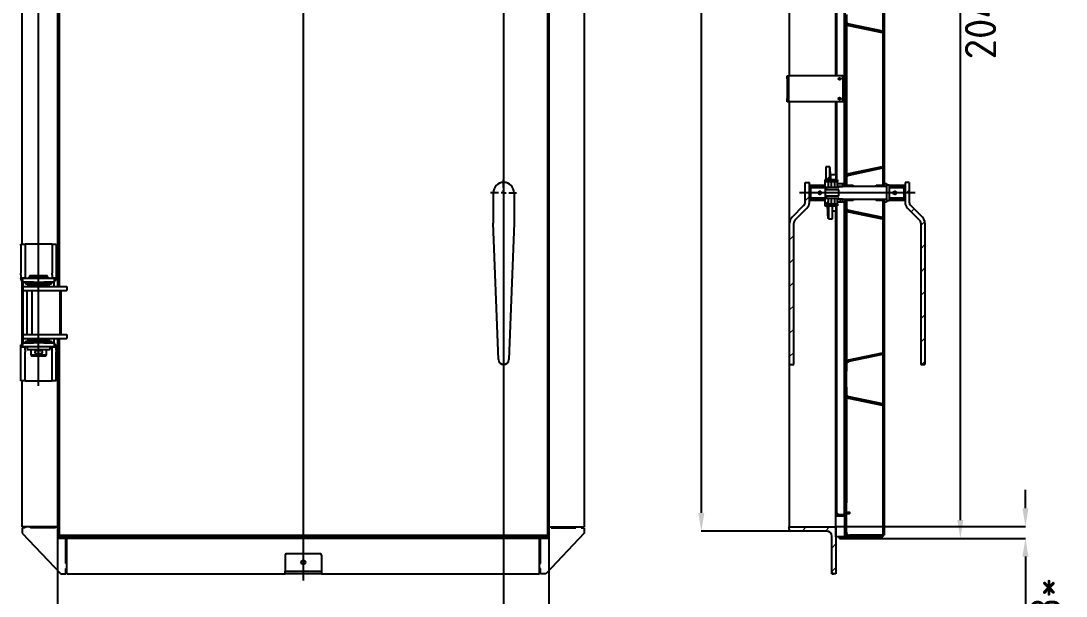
# Model space of a CAD drawing. Header units: millimetres. Extents: x 0 to 594, y 0 to 420.
# Drawn here: x 120.4 to 321.2, y 153 to 263.5 of the extents above; entities that cross this region are included whole.
import ezdxf

# ---------------------------------------------------------------- set-up
doc = ezdxf.new("R2010")
doc.units = ezdxf.units.MM
doc.header["$PDSIZE"] = -1
doc.layers.add('FORMAT', color=7, linetype='Continuous')
doc.styles.add('GOST-2.304_Type-B', font='')
doc.styles.add('SLDTEXTSTYLE1', font='TXT', dxfattribs={"width": 0.7})
doc.styles.get('GOST-2.304_Type-B').set_extended_font_data('GOST Common')
doc.dimstyles.new('SLDDIMSTYLE0', dxfattribs={"dimtxt": 3.5, "dimasz": 3.5, "dimexe": 0, "dimexo": 0.0625, "dimgap": 0.875, "dimtad": 2, "dimdec": 1, "dimlfac": 10, "dimrnd": 1e-09, "dimzin": 12, "dimdsep": 46, "dimtxsty": 'SLDTEXTSTYLE1', "dimsah": 1, "dimcen": 0.09, "dimadec": 0, "dimazin": 3, "dimtfac": 1, "dimtdec": 1, "dimtofl": 0, "dimtmove": 0, "dimatfit": 3, "dimfxl": 1, "dimfrac": 2, "dimtolj": 1, "dimtzin": 12, "dimarcsym": 0})

# ---------------------------------------------------------------- blocks, each defined once
blk = doc.blocks.new('_D_4')
at = {"layer": 'Defpoints', "color": 0, "transparency": 16777216}
for p in [(127.43, 164.09), (221.83, 164.09), (127.43, 149.24)]:
    blk.add_point(p, dxfattribs=at)
at = {"layer": 'FORMAT', "color": 0, "lineweight": -2, "transparency": 16777216}
for p, q in [((127.43, 164.03), (127.43, 149.24)), ((221.83, 164.03), (221.83, 149.24)), ((218.33, 149.24), (130.93, 149.24))]:
    blk.add_line(p, q, dxfattribs=at)
at = {"layer": 'FORMAT', "color": 0, "transparency": 16777216}
for points in [[(130.93, 149.83), (130.93, 148.66), (127.43, 149.24)], [(218.33, 149.83), (218.33, 148.66), (221.83, 149.24)]]:
    blk.add_solid(points, dxfattribs=at)
at = {"layer": 'FORMAT', "color": 0, "transparency": 16777216, "insert": (174.63, 148.37), "char_height": 6, "attachment_point": 2, "style": 'GOST-2.304_Type-B'}
blk.add_mtext('\\A1;944*', dxfattribs=at)
blk = doc.blocks.new('SW_CENTERMARKSYMBOL_1')
at = {"layer": 'FORMAT', "color": 0}
for p, q in [((0, 1), (0, 2.5)), ((-1, 0), (-2.5, 0)), ((0, 0), (-0.5, 0)), ((0, 0), (0, 0.5)), ((0, 0), (0, -0.5)), ((0, 0), (0.5, 0)), ((1, 0), (2.5, 0)), ((0, -1), (0, -34.14))]:
    blk.add_line(p, q, dxfattribs=at)
blk = doc.blocks.new('SW_HATCH_0')
at = {"color": 0, "linetype": 'Continuous', "lineweight": 18}
for p, q in [((0, 0), (0.8, 0.8)), ((0, -4.49), (0.8, -3.69)), ((0.8, -5.94), (1.67, -5.06)), ((2.5, -7.64), (0.8, -5.94)), ((2.5, -5.39), (2.17, -5.06)), ((2.84, -5.74), (2.62, -5.51)), ((6.96, -5.36), (6.66, -5.06)), ((-6.96, -6.96), (-6.16, -6.16)), ((-2.47, -6.96), (-1.67, -6.16)), ((0.8, -8.18), (2.5, -6.48)), ((9.8, -8.16), (10.1, -7.86)), ((1.68, -9.06), (0.8, -8.18)), ((1.78, -9.16), (1.68, -9.06)), ((2.16, -9.06), (2.5, -8.73)), ((2.5, -9.88), (2.4, -9.78)), ((2.8, -10.18), (2.5, -9.88)), ((9.8, -12.65), (10.1, -12.35)), ((2.5, -14.37), (2.4, -14.27)), ((9.8, -17.14), (10.1, -16.84)), ((2.5, -18.86), (2.4, -18.76)), ((9.8, -21.63), (10.1, -21.33)), ((2.5, -23.35), (2.4, -23.25)), ((9.8, -26.12), (10.1, -25.82)), ((2.5, -27.84), (2.4, -27.74)), ((4.08, -31.84), (4.47, -31.45)), ((9.75, -30.66), (9.76, -30.65)), ((9.8, -30.61), (10.1, -30.31)), ((2.5, -32.33), (2.4, -32.23)), ((2.5, -33.42), (2.8, -33.12)), ((9.8, -35.1), (10.1, -34.8)), ((2.5, -36.82), (2.4, -36.72)), ((2.5, -37.91), (2.8, -37.61)), ((5.43, -39.47), (5.68, -39.22)), ((9.14, -40.25), (9.4, -39.99)), ((9.8, -39.59), (10.1, -39.29)), ((2.5, -41.31), (2.4, -41.21)), ((9.8, -44.08), (10.1, -43.78)), ((2.5, -45.8), (2.4, -45.7)), ((2.5, -50.29), (2.4, -50.19)), ((9.8, -48.57), (10.1, -48.27)), ((9.8, -53.06), (10.1, -52.76)), ((2.5, -54.78), (2.4, -54.68)), ((9.8, -57.55), (10.1, -57.25)), ((2.5, -59.27), (2.4, -59.17)), ((9.8, -62.04), (10.1, -61.74)), ((2.5, -63.76), (2.4, -63.66)), ((9.8, -66.53), (10.1, -66.23)), ((-1.17, -68.52), (-0.37, -67.72)), ((2.5, -68.25), (2.4, -68.15)), ((4.23, -67.61), (4.62, -67.22)), ((-0.1, -70.14), (-0.7, -69.54)), ((1.9, -69.94), (2.1, -69.74)), ((2.5, -69.34), (2.8, -69.04)), ((4.1, -69.85), (3.91, -69.66)), ((8.7, -69.96), (8.5, -69.76)), ((13.39, -70.16), (12.89, -69.66)), ((-5.1, -72.45), (-4.3, -71.65)), ((-2.07, -72.66), (-2.57, -72.16)), ((14.1, -71.21), (14.9, -70.41)), ((-1.3, -73.14), (-0.7, -72.54)), ((2.5, -72.74), (2.16, -72.4)), ((2.5, -73.83), (2.8, -73.53)), ((11.4, -72.66), (11.1, -72.36)), ((15.12, -74.68), (15.69, -74.12)), ((5.53, -75.29), (5.78, -75.04)), ((9.24, -76.07), (9.5, -75.81)), ((9.8, -75.51), (10.1, -75.21)), ((2.5, -77.23), (2.4, -77.13)), ((17.1, -77.19), (17.81, -76.48)), ((-8.1, -79.94), (-7.3, -79.14)), ((9.8, -80), (10.1, -79.7)), ((2.5, -81.72), (2.4, -81.62)), ((17.1, -81.68), (17.9, -80.88)), ((-8.1, -84.43), (-7.3, -83.63)), ((9.8, -84.49), (10.1, -84.19)), ((2.5, -86.21), (2.4, -86.11)), ((17.1, -86.17), (17.9, -85.37)), ((-8.1, -88.92), (-7.3, -88.12)), ((9.8, -88.98), (10.1, -88.68)), ((17.1, -90.66), (17.9, -89.86)), ((2.5, -90.7), (2.4, -90.6)), ((-8.1, -93.41), (-7.3, -92.61)), ((9.8, -93.47), (10.1, -93.17)), ((17.1, -95.15), (17.9, -94.35)), ((2.5, -95.19), (2.4, -95.09)), ((-8.1, -97.9), (-7.3, -97.1)), ((9.8, -97.96), (10.1, -97.66)), ((2.5, -99.68), (2.4, -99.58)), ((17.1, -99.64), (17.9, -98.84)), ((-8.1, -102.39), (-7.3, -101.59)), ((9.8, -102.45), (10.1, -102.15)), ((2.5, -104.17), (2.4, -104.07)), ((4.39, -103.38), (4.77, -102.99)), ((17.1, -104.13), (17.9, -103.33)), ((2.5, -105.26), (2.8, -104.96)), ((9.8, -106.94), (10.1, -106.64)), ((2.5, -108.66), (2.4, -108.56)), ((2.5, -109.75), (2.8, -109.45)), ((5.63, -111.11), (5.88, -110.86)), ((9.34, -111.89), (9.6, -111.64)), ((9.8, -111.43), (10.1, -111.13)), ((2.5, -113.15), (2.4, -113.05)), ((9.8, -115.92), (10.1, -115.62)), ((2.5, -117.64), (2.4, -117.54)), ((9.8, -120.41), (10.1, -120.11)), ((2.5, -122.13), (2.4, -122.03)), ((9.8, -124.9), (10.1, -124.6)), ((2.5, -126.62), (2.4, -126.52)), ((9.8, -129.39), (10.1, -129.09)), ((2.5, -131.11), (2.4, -131.01)), ((9.8, -133.88), (10.1, -133.58)), ((2.5, -135.6), (2.4, -135.5)), ((7.38, -138.55), (7.76, -138.17)), ((9.8, -138.37), (10.1, -138.07)), ((-1.04, -140.24), (-0.37, -139.56)), ((2.5, -140.09), (2.4, -139.99)), ((4.54, -139.14), (4.93, -138.76)), ((-0.33, -141.75), (-0.7, -141.38)), ((2.16, -141.52), (2.5, -141.18)), ((2.5, -141.18), (2.8, -140.88)), ((13.15, -141.76), (12.65, -141.26)), ((14.1, -143.05), (14.9, -142.25)), ((-5.1, -144.29), (-4.3, -143.49)), ((-2.31, -144.26), (-2.81, -143.76)), ((-1.28, -144.96), (-0.7, -144.38)), ((-0.1, -143.78), (-0.09, -143.77)), ((1.37, -144.56), (1.94, -143.99)), ((3.91, -144.26), (4.1, -144.07)), ((11.16, -144.26), (11.1, -144.2)), ((2.51, -145.66), (2.8, -145.37)), ((3.87, -146.55), (4.12, -146.3)), ((15.24, -146.4), (15.81, -145.84)), ((5.73, -146.94), (5.98, -146.68)), ((7.59, -147.32), (7.84, -147.07)), ((9.44, -147.71), (9.7, -147.46)), ((9.8, -147.35), (10.1, -147.05)), ((17.1, -149.03), (17.87, -148.27)), ((2.5, -149.07), (2.4, -148.97)), ((-8.1, -151.78), (-7.3, -150.98)), ((9.8, -151.84), (10.1, -151.54)), ((2.5, -153.56), (2.4, -153.46)), ((17.1, -153.52), (17.9, -152.72)), ((-8.1, -156.27), (-7.3, -155.47)), ((9.8, -156.33), (10.1, -156.03)), ((2.5, -158.05), (2.4, -157.95)), ((17.1, -158.01), (17.9, -157.21)), ((-8.1, -160.76), (-7.3, -159.96)), ((9.8, -160.82), (10.1, -160.52)), ((2.5, -162.54), (2.4, -162.44)), ((17.1, -162.51), (17.9, -161.71)), ((-8.1, -165.25), (-7.3, -164.45)), ((9.8, -165.31), (10.1, -165.01)), ((17.1, -167), (17.9, -166.2)), ((2.5, -167.03), (2.4, -166.93)), ((-8.1, -169.74), (-7.3, -168.94)), ((9.8, -169.81), (10.1, -169.51)), ((17.1, -171.49), (17.9, -170.69)), ((2.5, -171.52), (2.4, -171.42)), ((-8.1, -174.23), (-7.3, -173.43)), ((4.69, -174.91), (5.08, -174.53)), ((9.8, -174.3), (10.1, -174)), ((2.5, -176.01), (2.4, -175.91)), ((17.31, -175.76), (17.9, -175.18)), ((2.57, -177.04), (2.8, -176.81)), ((9.8, -178.79), (10.1, -178.49)), ((5.83, -182.76), (6.08, -182.5)), ((9.54, -183.53), (9.75, -183.33)), ((9.8, -183.28), (10.1, -182.98)), ((2.5, -185), (2.4, -184.9)), ((9.8, -187.77), (10.1, -187.47)), ((2.5, -189.49), (2.4, -189.39)), ((9.8, -192.26), (10.1, -191.96)), ((2.5, -193.98), (2.4, -193.88)), ((9.8, -196.75), (10.1, -196.45)), ((2.5, -198.47), (2.4, -198.37)), ((9.8, -201.24), (10.1, -200.94)), ((2.5, -202.96), (2.4, -202.86)), ((2.8, -203.26), (2.5, -202.96)), ((9.8, -205.73), (10.1, -205.43)), ((-5.71, -207.76), (-4.91, -206.96)), ((-1.22, -207.76), (-0.42, -206.96)), ((3.92, -208.86), (3.62, -208.56)), ((8.41, -208.86), (8.11, -208.56)), ((0, -211.04), (0.8, -210.24)), ((0, -215.53), (0.8, -214.73))]:
    blk.add_line(p, q, dxfattribs=at)
blk = doc.blocks.new('_D_5')
at = {"layer": 'Defpoints', "color": 0, "transparency": 16777216}
for p in [(279.67, 368.49), (300.88, 368.49), (279.06, 164.09)]:
    blk.add_point(p, dxfattribs=at)
at = {"layer": 'FORMAT', "color": 0, "lineweight": -2, "transparency": 16777216}
for p, q in [((279.73, 368.49), (300.88, 368.49)), ((300.88, 167.59), (300.88, 364.99)), ((279.12, 164.09), (300.88, 164.09))]:
    blk.add_line(p, q, dxfattribs=at)
at = {"layer": 'FORMAT', "color": 0, "transparency": 16777216}
for points in [[(300.3, 364.99), (301.46, 364.99), (300.88, 368.49)], [(300.3, 167.59), (301.46, 167.59), (300.88, 164.09)]]:
    blk.add_solid(points, dxfattribs=at)
at = {"layer": 'FORMAT', "color": 0, "transparency": 16777216, "insert": (301.75, 266.29), "char_height": 6, "attachment_point": 2, "rotation": 90, "style": 'GOST-2.304_Type-B'}
blk.add_mtext('\\A1;2044*', dxfattribs=at)
blk = doc.blocks.new('*D56')
at = {"layer": 'Defpoints', "color": 0, "transparency": 16777216}
for p in [(276.97, 166.39), (277.67, 164.09), (313.38, 164.09)]:
    blk.add_point(p, dxfattribs=at)
at = {"layer": 'FORMAT', "color": 0, "lineweight": -2, "transparency": 16777216}
for p, q in [((313.38, 169.89), (313.38, 173.39)), ((277.03, 166.39), (313.38, 166.39)), ((277.73, 164.09), (313.38, 164.09)), ((313.38, 160.59), (313.38, 144.17))]:
    blk.add_line(p, q, dxfattribs=at)
at = {"layer": 'FORMAT', "color": 0, "transparency": 16777216}
for points in [[(312.8, 169.89), (313.96, 169.89), (313.38, 166.39)], [(312.8, 160.59), (313.96, 160.59), (313.38, 164.09)]]:
    blk.add_solid(points, dxfattribs=at)
at = {"layer": 'FORMAT', "color": 0, "transparency": 16777216, "insert": (317.26, 150.63), "char_height": 6, "attachment_point": 5, "rotation": 90, "style": 'GOST-2.304_Type-B'}
blk.add_mtext('\\A1;23*', dxfattribs=at)
blk = doc.blocks.new('*D57')
at = {"layer": 'Defpoints', "color": 0, "transparency": 16777216}
for p in [(272.58, 367.09), (251.11, 165.49), (273, 165.49)]:
    blk.add_point(p, dxfattribs=at)
at = {"layer": 'FORMAT', "color": 0, "lineweight": -2, "transparency": 16777216}
for p, q in [((272.51, 367.09), (251.11, 367.09)), ((251.11, 363.59), (251.11, 168.99)), ((272.94, 165.49), (251.11, 165.49))]:
    blk.add_line(p, q, dxfattribs=at)
at = {"layer": 'FORMAT', "color": 0, "transparency": 16777216}
for points in [[(250.52, 363.59), (251.69, 363.59), (251.11, 367.09)], [(250.52, 168.99), (251.69, 168.99), (251.11, 165.49)]]:
    blk.add_solid(points, dxfattribs=at)
at = {"layer": 'FORMAT', "color": 0, "transparency": 16777216, "insert": (247.23, 303.49), "char_height": 6, "attachment_point": 5, "rotation": 90, "style": 'GOST-2.304_Type-B'}
blk.add_mtext('\\A1;2016*', dxfattribs=at)

msp = doc.modelspace()

# ---------------------------------------------------------------- linework, layer by layer
at = {"layer": 'FORMAT'}
for p, q in [((213.131, 389.469), (213.131, 134.768)), ((174.631, 376.742), (174.631, 155.991)), ((221.531, 367.888), (221.531, 164.688)), ((221.831, 368.488), (221.831, 164.088)), ((228.631, 366.288), (228.631, 166.288)), ((123.781, 193.43), (123.781, 340.094)), ((127.431, 320.088), (127.431, 212.488)), ((127.731, 320.088), (127.731, 212.488)), ((267.971, 319.588), (267.971, 252.988)), ((120.631, 220.588), (120.631, 311.988)), ((277.171, 252.988), (277.171, 299.606)), ((278.571, 299.588), (278.571, 232.988)), ((278.671, 299.588), (278.671, 232.988)), ((285.971, 300.563), (285.971, 232.013)), ((286.271, 300.563), (286.271, 232.013)), ((276.971, 252.988), (276.971, 298.593)), ((278.671, 264.763), (278.671, 263.52)), ((278.971, 264.763), (278.971, 263.52)), ((278.971, 262.849), (278.971, 233.927)), ((279.388, 262.639), (285.871, 261.288)), ((279.449, 262.933), (285.932, 261.582)), ((285.871, 261.288), (285.932, 261.582)), ((267.571, 252.988), (267.871, 252.988)), ((267.571, 252.388), (267.571, 252.988)), ((267.571, 252.388), (267.571, 248.588)), ((267.871, 252.988), (267.871, 252.388)), ((268.171, 252.988), (267.871, 252.988)), ((267.871, 252.388), (267.871, 248.588)), ((277.971, 252.988), (268.171, 252.988)), ((278.271, 252.988), (277.971, 252.988)), ((278.271, 252.988), (278.571, 252.988)), ((278.271, 252.388), (278.271, 252.988)), ((278.271, 252.388), (278.271, 248.588)), ((267.571, 247.988), (267.571, 248.588)), ((267.871, 247.988), (267.571, 247.988)), ((267.871, 248.588), (267.871, 247.988)), ((268.171, 247.988), (267.871, 247.988)), ((267.971, 247.988), (267.971, 166.288)), ((277.971, 247.988), (268.171, 247.988)), ((276.971, 233.983), (276.971, 247.988)), ((277.171, 232.97), (277.171, 247.988)), ((278.271, 247.988), (277.971, 247.988)), ((278.271, 247.988), (278.271, 248.588)), ((278.571, 247.988), (278.271, 247.988)), ((275.005, 235.488), (275.005, 233.013)), ((275.805, 235.488), (275.005, 235.488)), ((275.805, 233.013), (275.805, 235.488)), ((285.871, 235.488), (279.388, 234.137)), ((285.932, 235.194), (279.449, 233.844)), ((285.932, 235.194), (285.871, 235.488)), ((275.471, 232.97), (274.871, 232.97)), ((274.871, 232.97), (274.871, 232.688)), ((275.034, 232.97), (275.005, 233.013)), ((275.005, 233.013), (275.805, 233.013)), ((276.071, 232.97), (275.471, 232.97)), ((275.471, 232.97), (275.471, 232.688)), ((275.834, 232.97), (275.805, 233.013)), ((275.971, 232.988), (275.971, 233.988)), ((275.971, 233.988), (276.971, 233.988)), ((275.971, 232.988), (275.971, 232.97)), ((276.671, 232.97), (276.071, 232.97)), ((276.071, 232.97), (276.071, 232.688)), ((277.271, 232.97), (276.671, 232.97)), ((276.671, 232.97), (276.671, 232.688)), ((276.971, 233.983), (276.971, 232.988)), ((276.971, 232.988), (276.971, 232.97)), ((277.271, 232.97), (277.271, 232.688)), ((278.671, 232.988), (278.571, 232.988)), ((278.571, 232.988), (278.571, 232.288)), ((278.671, 233.256), (278.671, 232.013)), ((278.971, 233.256), (278.971, 232.013)), ((271.071, 228.651), (271.071, 232.488)), ((271.071, 232.488), (271.871, 232.488)), ((271.871, 228.651), (271.871, 232.488)), ((271.871, 231.488), (271.871, 231.988)), ((271.871, 231.988), (274.871, 231.988)), ((271.871, 231.488), (274.771, 231.488)), ((272.071, 231.488), (271.971, 231.388)), ((271.971, 229.588), (271.971, 231.388)), ((274.921, 231.488), (272.071, 231.488)), ((272.071, 231.488), (272.071, 229.488)), ((274.771, 231.488), (274.871, 231.588)), ((274.871, 232.688), (275.471, 232.688)), ((274.871, 232.688), (274.871, 231.498)), ((274.871, 231.588), (274.871, 231.988)), ((274.871, 231.498), (274.871, 231.488)), ((275.471, 231.498), (274.871, 231.498)), ((274.971, 231.488), (274.921, 231.488)), ((274.971, 230.946), (274.971, 231.488)), ((274.971, 231.488), (275.071, 231.488)), ((274.971, 230.808), (274.971, 230.946)), ((275.071, 231.488), (275.071, 231.151)), ((277.371, 231.488), (275.071, 231.488)), ((275.071, 231.151), (277.371, 231.151)), ((275.471, 232.688), (275.471, 231.498)), ((275.471, 232.688), (276.071, 232.688)), ((276.071, 231.498), (275.471, 231.498)), ((275.471, 231.488), (275.471, 231.498)), ((276.071, 232.688), (276.071, 231.498)), ((276.071, 232.688), (276.671, 232.688)), ((276.671, 231.498), (276.071, 231.498)), ((276.071, 231.488), (276.071, 231.498)), ((276.671, 232.688), (277.271, 232.688)), ((276.671, 232.688), (276.671, 231.498)), ((277.271, 231.498), (276.671, 231.498)), ((276.671, 231.488), (276.671, 231.498)), ((277.271, 231.498), (277.271, 232.688)), ((277.271, 231.713), (277.271, 232.288)), ((277.271, 232.288), (278.271, 232.288)), ((277.271, 231.713), (278.271, 231.713)), ((286.621, 231.688), (277.471, 231.688)), ((277.471, 231.688), (277.471, 231.588)), ((277.471, 230.968), (277.471, 230.009)), ((278.271, 231.713), (278.271, 232.288)), ((278.271, 232.288), (278.671, 232.288)), ((278.271, 231.788), (278.271, 232.288)), ((278.271, 231.788), (278.371, 231.688)), ((278.271, 231.688), (278.271, 231.713)), ((280.171, 231.688), (278.371, 231.688)), ((278.671, 232.288), (278.671, 232.038)), ((278.971, 232.013), (278.671, 232.013)), ((278.721, 231.988), (280.271, 231.988)), ((278.971, 231.988), (278.971, 232.013)), ((280.171, 231.688), (280.271, 231.788)), ((280.271, 231.988), (280.271, 231.788)), ((280.271, 231.788), (280.271, 231.688)), ((284.671, 231.788), (284.671, 231.988)), ((284.671, 231.988), (286.221, 231.988)), ((284.671, 231.788), (284.771, 231.688)), ((284.671, 231.688), (284.671, 231.788)), ((286.571, 231.688), (284.771, 231.688)), ((286.271, 232.013), (285.971, 232.013)), ((285.971, 231.988), (285.971, 232.013)), ((286.271, 232.038), (286.271, 232.288)), ((286.271, 232.288), (286.671, 232.288)), ((286.571, 231.688), (286.671, 231.788)), ((286.671, 232.288), (286.671, 231.988)), ((287.171, 231.988), (286.671, 231.988)), ((286.671, 231.988), (286.671, 228.988)), ((287.171, 231.988), (287.171, 228.988)), ((290.071, 231.488), (287.221, 231.488)), ((287.271, 231.988), (290.271, 231.988)), ((287.271, 231.988), (287.271, 231.588)), ((287.271, 231.488), (287.271, 231.588)), ((287.271, 231.588), (287.371, 231.488)), ((287.371, 231.488), (290.271, 231.488)), ((290.171, 231.388), (290.071, 231.488)), ((290.071, 229.488), (290.071, 231.488)), ((290.171, 231.388), (290.171, 229.588)), ((290.271, 232.488), (290.271, 228.651)), ((291.071, 232.488), (290.271, 232.488)), ((290.271, 231.988), (290.271, 231.488)), ((291.071, 232.488), (291.071, 228.651)), ((211.131, 230.488), (211.131, 228.651)), ((215.131, 230.488), (215.131, 228.651)), ((292.171, 230.488), (269.971, 230.488)), ((271.871, 228.988), (271.871, 229.488)), ((274.771, 229.488), (271.871, 229.488)), ((274.871, 228.988), (271.871, 228.988)), ((271.971, 229.588), (272.071, 229.488)), ((272.071, 229.488), (274.921, 229.488)), ((273.678, 230.54), (273.581, 230.566)), ((273.581, 230.41), (273.678, 230.436)), ((274.871, 229.388), (274.771, 229.488)), ((274.871, 229.488), (274.871, 229.478)), ((274.871, 229.478), (274.871, 228.288)), ((274.871, 229.478), (275.471, 229.478)), ((274.871, 228.988), (274.871, 229.388)), ((274.921, 229.488), (274.934, 229.488)), ((274.971, 230.03), (274.971, 230.168)), ((274.971, 230.03), (275.071, 229.825)), ((274.971, 229.488), (274.971, 230.03)), ((275.071, 229.488), (274.971, 229.488)), ((275.071, 229.825), (275.071, 229.488)), ((277.371, 229.825), (275.071, 229.825)), ((275.071, 229.488), (277.371, 229.488)), ((275.471, 229.478), (275.471, 229.488)), ((275.471, 229.478), (276.071, 229.478)), ((275.471, 229.478), (275.471, 228.288)), ((276.071, 229.478), (276.071, 229.488)), ((276.071, 229.478), (276.071, 228.288)), ((276.071, 229.478), (276.671, 229.478)), ((276.671, 229.478), (276.671, 229.488)), ((276.671, 229.478), (276.671, 228.288)), ((276.671, 229.478), (277.271, 229.478)), ((277.271, 228.288), (277.271, 229.478)), ((277.271, 228.688), (277.271, 229.263)), ((278.271, 229.263), (277.271, 229.263)), ((277.471, 229.388), (277.471, 229.288)), ((277.471, 229.288), (286.621, 229.288)), ((278.271, 229.263), (278.271, 229.288)), ((278.371, 229.288), (278.271, 229.188)), ((278.271, 228.688), (278.271, 229.263)), ((278.271, 228.688), (278.271, 229.188)), ((278.371, 229.288), (280.171, 229.288)), ((278.671, 228.963), (278.971, 228.963)), ((278.671, 228.963), (278.671, 227.72)), ((278.671, 228.938), (278.671, 228.688)), ((280.271, 228.988), (278.721, 228.988)), ((278.971, 228.963), (278.971, 228.988)), ((278.971, 228.963), (278.971, 227.72)), ((280.271, 229.188), (280.171, 229.288)), ((280.271, 229.288), (280.271, 229.188)), ((280.271, 229.188), (280.271, 228.988)), ((284.771, 229.288), (284.671, 229.188)), ((284.671, 229.188), (284.671, 229.288)), ((284.671, 228.988), (284.671, 229.188)), ((286.221, 228.988), (284.671, 228.988)), ((284.771, 229.288), (286.571, 229.288)), ((285.971, 228.963), (285.971, 228.988)), ((285.971, 228.963), (286.271, 228.963)), ((285.971, 228.963), (285.971, 164.688)), ((286.271, 228.963), (286.271, 164.688)), ((286.271, 228.688), (286.271, 228.938)), ((286.671, 229.188), (286.571, 229.288)), ((286.671, 228.988), (287.171, 228.988)), ((286.671, 228.988), (286.671, 228.688)), ((287.221, 229.488), (290.071, 229.488)), ((287.271, 229.388), (287.271, 229.488)), ((287.371, 229.488), (287.271, 229.388)), ((287.271, 229.388), (287.271, 228.988)), ((290.271, 228.988), (287.271, 228.988)), ((290.271, 229.488), (287.371, 229.488)), ((288.561, 230.566), (288.464, 230.54)), ((288.464, 230.436), (288.561, 230.41)), ((290.071, 229.488), (290.171, 229.588)), ((290.271, 229.488), (290.271, 228.988)), ((211.131, 228.651), (211.131, 228.085)), ((211.131, 228.085), (211.131, 225.788)), ((215.131, 228.651), (215.131, 228.085)), ((215.131, 228.085), (215.131, 225.788)), ((268.54, 225.788), (270.837, 228.085)), ((269.106, 225.222), (271.403, 227.519)), ((274.871, 228.288), (274.871, 228.006)), ((275.471, 228.288), (274.871, 228.288)), ((274.871, 228.006), (275.471, 228.006)), ((276.071, 228.288), (275.471, 228.288)), ((275.471, 228.288), (275.471, 228.006)), ((275.471, 228.006), (276.071, 228.006)), ((275.538, 227.963), (275.508, 228.006)), ((275.538, 227.963), (275.538, 225.488)), ((276.338, 227.963), (275.538, 227.963)), ((276.671, 228.288), (276.071, 228.288)), ((276.071, 228.288), (276.071, 228.006)), ((276.071, 228.006), (276.671, 228.006)), ((276.338, 227.963), (276.308, 228.006)), ((276.338, 225.488), (276.338, 227.963)), ((276.971, 226.988), (276.338, 226.988)), ((277.271, 228.288), (276.671, 228.288)), ((276.671, 228.288), (276.671, 228.006)), ((276.671, 228.006), (277.271, 228.006)), ((276.971, 228.006), (276.971, 227.988)), ((276.971, 227.988), (276.971, 226.993)), ((276.971, 168.388), (276.971, 226.993)), ((277.171, 168.988), (277.171, 228.006)), ((278.271, 228.688), (277.271, 228.688)), ((277.271, 228.288), (277.271, 228.006)), ((278.671, 228.688), (278.271, 228.688)), ((278.571, 228.688), (278.571, 227.988)), ((278.571, 227.988), (278.571, 168.688)), ((278.571, 227.988), (278.671, 227.988)), ((278.671, 227.988), (278.671, 168.688)), ((278.971, 227.049), (278.971, 198.127)), ((279.449, 227.133), (285.932, 225.782)), ((286.671, 228.688), (286.271, 228.688)), ((290.74, 227.519), (293.037, 225.222)), ((291.306, 228.085), (293.603, 225.788)), ((211.131, 225.788), (211.131, 224.657)), ((215.131, 225.788), (215.131, 224.657)), ((275.538, 225.488), (276.338, 225.488)), ((279.388, 226.839), (285.871, 225.488)), ((285.871, 225.488), (285.932, 225.782)), ((212.132, 198.45), (211.131, 224.657)), ((215.131, 224.657), (214.13, 198.45)), ((268.071, 197.488), (268.071, 224.657)), ((268.871, 197.488), (268.871, 224.657)), ((293.271, 224.657), (293.271, 197.488)), ((294.071, 224.657), (294.071, 197.488)), ((120.381, 220.588), (121.181, 220.588)), ((120.381, 220.418), (120.381, 220.588)), ((120.381, 220.418), (120.381, 215.03)), ((121.181, 220.588), (121.181, 220.418)), ((126.381, 220.588), (121.181, 220.588)), ((121.181, 220.418), (121.181, 215.03)), ((126.381, 220.588), (127.181, 220.588)), ((126.381, 220.418), (126.381, 220.588)), ((126.381, 220.418), (126.381, 215.03)), ((127.181, 220.588), (127.181, 220.418)), ((127.181, 220.418), (127.181, 215.03)), ((120.381, 214.7), (120.381, 215.03)), ((121.181, 215.03), (121.181, 214.7)), ((126.381, 214.7), (126.381, 215.03)), ((127.181, 215.03), (127.181, 214.7)), ((120.381, 214.7), (120.381, 214.088)), ((120.995, 214.088), (120.381, 214.088)), ((120.381, 214.038), (120.381, 214.088)), ((120.381, 214.038), (120.381, 213.688)), ((120.381, 213.688), (120.781, 213.688)), ((120.631, 201.288), (120.631, 213.688)), ((120.781, 213.288), (120.781, 214.088)), ((122.781, 213.288), (120.781, 213.288)), ((121.281, 213.263), (120.781, 213.263)), ((120.781, 213.263), (120.781, 212.488)), ((120.995, 214.088), (122.781, 214.088)), ((121.181, 214.7), (121.181, 214.088)), ((121.181, 214.113), (121.781, 214.113)), ((121.281, 213.288), (121.281, 212.988)), ((121.281, 212.988), (126.281, 212.988)), ((121.831, 212.888), (121.731, 212.788)), ((121.831, 212.888), (125.731, 212.888)), ((122.181, 214.588), (121.981, 214.388)), ((121.981, 214.388), (121.981, 214.088)), ((125.581, 214.388), (121.981, 214.388)), ((122.181, 214.588), (125.381, 214.588)), ((122.281, 212.988), (122.281, 212.888)), ((122.781, 214.088), (124.781, 214.088)), ((122.781, 213.288), (124.781, 213.288)), ((124.781, 214.088), (126.567, 214.088)), ((126.781, 213.288), (124.781, 213.288)), ((125.281, 212.888), (125.281, 212.988)), ((125.581, 214.388), (125.381, 214.588)), ((125.581, 214.088), (125.581, 214.388)), ((125.831, 212.788), (125.731, 212.888)), ((125.781, 214.113), (126.381, 214.113)), ((126.281, 212.988), (126.281, 213.288)), ((126.781, 213.263), (126.281, 213.263)), ((126.381, 214.7), (126.381, 214.088)), ((127.181, 214.088), (126.567, 214.088)), ((126.781, 214.088), (126.781, 213.288)), ((126.781, 213.688), (127.181, 213.688)), ((126.781, 212.488), (126.781, 213.263)), ((127.181, 214.7), (127.181, 214.088)), ((127.181, 214.088), (127.181, 214.038)), ((127.181, 214.038), (127.181, 213.688)), ((120.731, 212.488), (120.731, 211.688)), ((120.731, 212.488), (122.349, 212.488)), ((120.731, 211.688), (122.349, 211.688)), ((120.781, 211.688), (120.781, 203.288)), ((121.531, 211.688), (121.531, 203.288)), ((121.731, 212.788), (121.731, 212.488)), ((125.831, 212.788), (121.731, 212.788)), ((122.349, 212.488), (127.558, 212.488)), ((122.349, 211.688), (127.558, 211.688)), ((122.452, 211.688), (122.452, 203.288)), ((125.831, 212.488), (125.831, 212.788)), ((127.558, 212.488), (128.31, 212.488)), ((127.558, 211.688), (128.31, 211.688)), ((127.926, 203.288), (127.926, 211.688)), ((128.114, 203.288), (128.114, 211.688)), ((128.31, 212.488), (128.731, 212.488)), ((128.31, 211.688), (128.731, 211.688)), ((128.731, 212.488), (129.231, 212.488)), ((128.731, 211.688), (129.231, 211.688)), ((129.231, 212.488), (129.231, 211.688)), ((120.731, 203.288), (120.731, 202.488)), ((120.731, 203.288), (122.349, 203.288)), ((122.349, 203.288), (127.558, 203.288)), ((127.558, 203.288), (128.31, 203.288)), ((128.31, 203.288), (128.731, 203.288)), ((128.731, 203.288), (129.231, 203.288)), ((129.231, 203.288), (129.231, 202.488)), ((120.781, 201.288), (120.381, 201.288)), ((120.381, 200.938), (120.381, 201.288)), ((120.381, 200.888), (120.381, 200.938)), ((120.381, 200.888), (120.995, 200.888)), ((120.381, 200.276), (120.381, 200.888)), ((120.731, 202.488), (122.349, 202.488)), ((120.781, 202.488), (120.781, 201.713)), ((120.781, 201.713), (121.281, 201.713)), ((120.781, 200.888), (120.781, 201.688)), ((120.781, 201.688), (122.781, 201.688)), ((122.781, 200.888), (120.995, 200.888)), ((121.181, 200.276), (121.181, 200.888)), ((121.581, 200.863), (121.181, 200.863)), ((121.281, 201.988), (121.281, 201.688)), ((121.281, 201.988), (126.281, 201.988)), ((121.581, 200.888), (121.581, 200.388)), ((121.731, 202.488), (121.731, 202.188)), ((121.731, 202.188), (121.831, 202.088)), ((121.731, 202.188), (125.831, 202.188)), ((125.731, 202.088), (121.831, 202.088)), ((122.281, 202.088), (122.281, 201.988)), ((122.349, 202.488), (127.558, 202.488)), ((124.781, 201.688), (122.781, 201.688)), ((124.781, 200.888), (122.781, 200.888)), ((124.781, 201.688), (126.781, 201.688)), ((126.567, 200.888), (124.781, 200.888)), ((125.281, 201.988), (125.281, 202.088)), ((125.731, 202.088), (125.831, 202.188)), ((125.831, 202.188), (125.831, 202.488)), ((125.981, 200.388), (125.981, 200.888)), ((126.381, 200.863), (125.981, 200.863)), ((126.281, 201.688), (126.281, 201.988)), ((126.281, 201.713), (126.781, 201.713)), ((126.381, 200.276), (126.381, 200.888)), ((126.567, 200.888), (127.181, 200.888)), ((126.781, 201.713), (126.781, 202.488)), ((126.781, 201.688), (126.781, 200.888)), ((127.181, 201.288), (126.781, 201.288)), ((127.181, 200.938), (127.181, 201.288)), ((127.181, 200.938), (127.181, 200.888)), ((127.181, 200.276), (127.181, 200.888)), ((127.431, 202.488), (127.431, 164.088)), ((127.558, 202.488), (128.31, 202.488)), ((127.731, 202.488), (127.731, 164.688)), ((128.31, 202.488), (128.731, 202.488)), ((128.731, 202.488), (129.231, 202.488)), ((120.381, 199.947), (120.381, 200.276)), ((120.381, 194.558), (120.381, 199.947)), ((121.181, 200.276), (121.181, 199.947)), ((121.181, 194.558), (121.181, 199.947)), ((121.581, 200.388), (123.781, 200.388)), ((122.281, 200.388), (122.281, 199.288)), ((122.281, 199.288), (122.481, 199.088)), ((125.281, 199.288), (122.281, 199.288)), ((125.081, 199.088), (122.481, 199.088)), ((123.331, 200.188), (124.231, 200.188)), ((123.331, 199.588), (124.231, 199.588)), ((123.781, 200.388), (125.981, 200.388)), ((125.081, 199.088), (125.281, 199.288)), ((125.281, 199.288), (125.281, 200.388)), ((126.381, 199.947), (126.381, 200.276)), ((126.381, 194.558), (126.381, 199.947)), ((127.181, 200.276), (127.181, 199.947)), ((127.181, 194.558), (127.181, 199.947)), ((285.871, 199.688), (279.388, 198.337)), ((285.932, 199.394), (279.449, 198.044)), ((285.932, 199.394), (285.871, 199.688)), ((268.071, 197.488), (268.871, 197.488)), ((278.671, 197.456), (278.671, 196.213)), ((278.971, 197.456), (278.971, 196.213)), ((293.271, 197.488), (294.071, 197.488)), ((278.971, 196.213), (278.671, 196.213)), ((278.971, 193.163), (278.971, 196.213)), ((120.381, 194.388), (120.381, 194.558)), ((121.181, 194.388), (120.381, 194.388)), ((120.631, 166.288), (120.631, 194.388)), ((121.181, 194.558), (121.181, 194.388)), ((121.181, 194.388), (126.381, 194.388)), ((126.381, 194.388), (126.381, 194.558)), ((127.181, 194.388), (126.381, 194.388)), ((127.181, 194.558), (127.181, 194.388)), ((278.671, 193.163), (278.971, 193.163)), ((278.671, 193.163), (278.671, 191.92)), ((278.971, 193.163), (278.971, 191.92)), ((278.971, 191.249), (278.971, 170.888)), ((279.388, 191.039), (285.871, 189.688)), ((279.449, 191.333), (285.932, 189.982)), ((285.871, 189.688), (285.932, 189.982)), ((278.671, 165.288), (278.671, 170.888)), ((278.971, 170.888), (278.671, 170.888)), ((278.971, 165.288), (278.971, 170.888)), ((277.471, 168.688), (278.371, 168.688)), ((278.571, 168.688), (278.371, 168.688)), ((279.571, 169.088), (278.971, 169.088)), ((278.971, 168.888), (279.571, 168.888)), ((278.671, 168.388), (276.971, 168.388)), ((276.971, 164.388), (276.971, 168.388)), ((277.171, 168.488), (277.171, 168.388)), ((277.171, 168.488), (278.371, 168.488)), ((277.171, 168.388), (278.371, 168.388)), ((278.671, 164.388), (278.671, 168.388)), ((127.431, 166.288), (120.631, 166.288)), ((120.631, 166.088), (120.631, 165.088)), ((121.231, 166.088), (120.631, 166.088)), ((120.631, 165.088), (128.031, 157.288)), ((121.231, 166.288), (121.231, 166.088)), ((122.231, 166.288), (121.231, 166.288)), ((122.231, 166.088), (122.231, 166.288)), ((127.031, 166.088), (122.231, 166.088)), ((127.031, 166.288), (127.031, 166.088)), ((127.431, 166.288), (127.031, 166.288)), ((127.731, 164.688), (127.731, 164.088)), ((127.731, 164.688), (128.631, 164.688)), ((128.031, 164.388), (128.031, 164.688)), ((128.631, 164.688), (220.631, 164.688)), ((220.631, 164.688), (221.531, 164.688)), ((228.631, 165.088), (221.231, 157.288)), ((221.231, 164.688), (221.231, 164.388)), ((221.531, 164.688), (221.531, 164.088)), ((221.831, 166.288), (222.231, 166.288)), ((221.831, 166.288), (228.631, 166.288)), ((222.231, 166.288), (222.231, 166.088)), ((222.231, 166.088), (227.031, 166.088)), ((227.031, 166.088), (227.031, 166.288)), ((227.031, 166.288), (228.031, 166.288)), ((228.031, 166.288), (228.031, 166.088)), ((228.031, 166.088), (228.631, 166.088)), ((228.631, 166.088), (228.631, 165.088)), ((267.971, 165.818), (267.971, 166.288)), ((267.971, 166.288), (276.971, 166.288)), ((275.171, 165.488), (268.301, 165.488)), ((276.971, 166.288), (276.971, 157.288)), ((285.971, 164.688), (279.571, 164.688)), ((285.971, 164.388), (285.971, 164.688)), ((285.971, 164.688), (286.271, 164.688)), ((127.731, 164.088), (127.431, 164.088)), ((128.031, 164.388), (127.731, 164.388)), ((127.731, 164.088), (127.731, 164.388)), ((221.531, 164.088), (127.731, 164.088)), ((128.631, 164.388), (128.031, 164.388)), ((220.631, 164.388), (128.631, 164.388)), ((129.031, 159.288), (129.031, 164.088)), ((129.231, 157.288), (129.231, 164.088)), ((220.031, 157.288), (220.031, 164.088)), ((220.231, 159.288), (220.231, 164.088)), ((221.231, 164.388), (220.631, 164.388)), ((221.531, 164.388), (221.231, 164.388)), ((221.531, 164.088), (221.531, 164.388)), ((221.831, 164.088), (221.531, 164.088)), ((276.171, 157.618), (276.171, 164.488)), ((278.671, 164.388), (276.971, 164.388)), ((277.671, 164.088), (277.671, 164.388)), ((277.671, 164.388), (279.671, 164.388)), ((277.671, 164.088), (279.671, 164.088)), ((285.971, 164.388), (279.571, 164.388)), ((279.671, 164.388), (279.671, 164.088)), ((171.131, 160.888), (171.131, 158.288)), ((177.931, 161.088), (171.331, 161.088)), ((178.131, 160.888), (178.131, 158.288)), ((129.231, 159.288), (129.031, 159.288)), ((129.231, 158.288), (129.231, 159.288)), ((220.031, 158.288), (220.031, 159.288)), ((220.031, 159.288), (220.231, 159.288)), ((128.031, 157.288), (129.031, 157.288)), ((129.031, 158.288), (129.231, 158.288)), ((129.031, 157.288), (129.031, 158.288)), ((129.231, 157.288), (171.131, 157.288)), ((171.131, 158.288), (171.131, 157.788)), ((171.131, 157.288), (171.131, 157.788)), ((171.131, 157.788), (174.631, 157.788)), ((174.631, 157.288), (171.131, 157.288)), ((174.631, 157.788), (178.131, 157.788)), ((178.131, 157.288), (174.631, 157.288)), ((178.131, 158.288), (178.131, 157.788)), ((178.131, 157.788), (178.131, 157.288)), ((178.131, 157.288), (220.031, 157.288)), ((220.231, 158.288), (220.031, 158.288)), ((220.231, 157.288), (220.231, 158.288)), ((221.231, 157.288), (220.231, 157.288)), ((276.171, 157.288), (276.171, 157.618)), ((276.171, 157.288), (276.501, 157.288)), ((276.971, 157.288), (276.501, 157.288))]:
    msp.add_line(p, q, dxfattribs=at)
at = {"layer": 'FORMAT', "flags": 128}
for points in [[(275.971, 233.266), (275.946, 233.847), (275.921, 234.352), (275.896, 234.777), (275.871, 235.108), (275.849, 235.317), (275.827, 235.445), (275.805, 235.488)], [(275.071, 231.151), (275.07, 231.149), (274.971, 230.946)], [(277.371, 231.151), (277.388, 231.149), (277.405, 231.143), (277.427, 231.125), (277.451, 231.088), (277.469, 231.009), (277.471, 230.968)], [(277.471, 230.009), (277.459, 229.912), (277.433, 229.858), (277.415, 229.84), (277.393, 229.828), (277.374, 229.825), (277.371, 229.825)], [(275.538, 225.488), (275.516, 225.531), (275.493, 225.659), (275.471, 225.869), (275.446, 226.199), (275.421, 226.624), (275.396, 227.13), (275.371, 227.71), (275.36, 228.006)]]:
    msp.add_lwpolyline(points, dxfattribs=at)
at = {"layer": 'FORMAT'}
for centre, radius in [((277.671, 252.388), 0.21), ((277.671, 248.588), 0.21), ((273.871, 230.488), 0.3), ((288.271, 230.488), 0.3), ((174.631, 159.488), 0.4)]:
    msp.add_circle(centre, radius, dxfattribs=at)
for centre, radius, start, end in [((279.571, 263.52), 0.9, 180, 258.23171), ((279.571, 263.52), 0.6, 180, 258.23171), ((279.571, 233.256), 0.9, 101.76829, 180), ((279.571, 233.256), 0.6, 101.76829, 180), ((213.131, 230.488), 2, 90, 180), ((213.131, 230.488), 2, 0, 90), ((277.371, 231.588), 0.1, 270, 360), ((278.721, 232.038), 0.05, 180, 270), ((286.221, 232.038), 0.05, 270, 0), ((286.621, 231.738), 0.05, 270, 0), ((287.221, 231.538), 0.05, 180, 270), ((273.871, 230.488), 0.2, 195, 165), ((273.155, 230.928), 1.821, 346.01829, 356.22892), ((272.949, 230.016), 2.028, 4.29485, 13.45794), ((277.371, 229.388), 0.1, 0, 90), ((278.721, 228.938), 0.05, 90, 180), ((286.221, 228.938), 0.05, 0, 90), ((286.621, 229.238), 0.05, 0, 90), ((287.221, 229.438), 0.05, 90, 180), ((288.271, 230.488), 0.2, 15, 345), ((270.271, 228.651), 0.8, 315, 0), ((270.271, 228.651), 1.6, 315, 0), ((279.571, 227.72), 0.9, 180, 258.23171), ((279.571, 227.72), 0.6, 180, 258.23171), ((291.871, 228.651), 1.6, 180, 225), ((291.871, 228.651), 0.8, 180, 225), ((269.671, 224.657), 1.6, 135, 180), ((269.671, 224.657), 0.8, 135, 180), ((292.471, 224.657), 0.8, 0, 45), ((292.471, 224.657), 1.6, 0, 45), ((121.781, 214.063), 0.05, 30, 90), ((125.781, 214.063), 0.05, 90, 150), ((123.331, 199.888), 0.3, 90, 270), ((123.763, 199.824), 0.336, 224.50855, 273.16016), ((123.782, 199.925), 0.367, 45.74536, 133.02507), ((123.802, 199.822), 0.335, 266.46026, 315.62999), ((124.231, 199.888), 0.3, 270, 90), ((213.131, 198.488), 1, 182.18683, 357.81317), ((279.571, 197.456), 0.9, 101.76829, 180), ((279.571, 197.456), 0.6, 101.76829, 180), ((279.571, 191.92), 0.9, 180, 258.23171), ((279.571, 191.92), 0.6, 180, 258.23171), ((277.471, 168.988), 0.3, 180, 270), ((278.371, 168.688), 0.3, 270, 0), ((278.371, 168.688), 0.2, 270, 0), ((279.571, 168.988), 0.1, 270, 90), ((268.301, 165.818), 0.33, 180, 270), ((275.171, 164.488), 1, 0, 90), ((279.571, 165.288), 0.9, 180, 270), ((279.571, 165.288), 0.6, 180, 270), ((171.331, 160.888), 0.2, 90, 180), ((177.931, 160.888), 0.2, 0, 90), ((276.501, 157.618), 0.33, 180, 270)]:
    msp.add_arc(centre, radius, start, end, dxfattribs=at)

# ---------------------------------------------------------------- block references
for name, p in [('SW_HATCH_0', (276.171, 373.251)), ('SW_CENTERMARKSYMBOL_1', (213.131, 230.488))]:
    msp.add_blockref(name, p, dxfattribs=at)

# ---------------------------------------------------------------- dimensions: what is measured, and where the dimension line sits
for base, p1, p2, picture, middle in [((300.879, 368.488), (279.057, 164.088), (279.671, 368.488), '_D_5', (300.879, 266.288)), ((251.108, 165.488), (272.576, 367.088), (273, 165.488), '*D57', (251.108, 303.492)), ((313.381, 164.088), (276.971, 166.388), (277.671, 164.088), '*D56', (313.381, 150.631))]:
    dim = msp.add_linear_dim(base=base, p1=p1, p2=p2, angle=90, text='<>*', dimstyle='SLDDIMSTYLE0', override={"dimtxt": 6, "dimtxsty": 'GOST-2.304_Type-B'}, dxfattribs=at)
    dim.commit()
    dim.dimension.update_dxf_attribs({"geometry": picture, "text_midpoint": middle, "dimtype": 160})
dim = msp.add_linear_dim(base=(127.431, 149.242), p1=(221.831, 164.088), p2=(127.431, 164.088), text='<>*', dimstyle='SLDDIMSTYLE0', override={"dimtxt": 6, "dimtxsty": 'GOST-2.304_Type-B'}, dxfattribs=at)
dim.commit()
dim.dimension.update_dxf_attribs({"geometry": '_D_4', "text_midpoint": (174.631, 149.242), "dimtype": 160})

doc.saveas('drawing.dxf')
